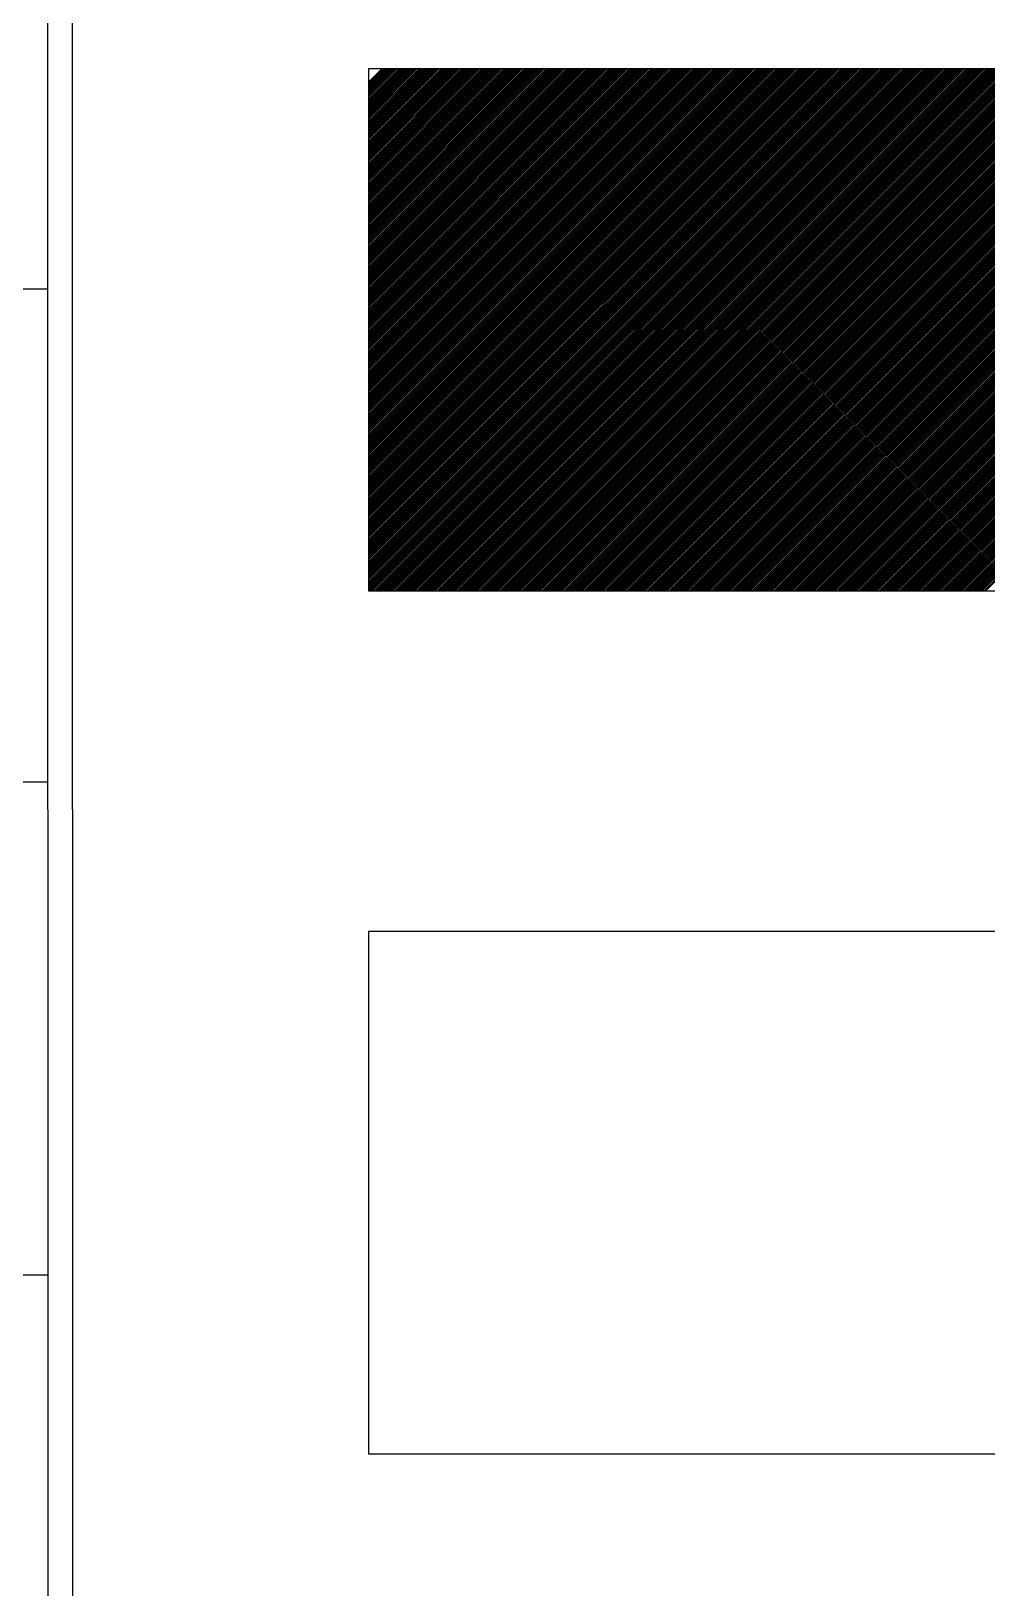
# Model space of a CAD drawing. Extents: x 0 to 119, y 0 to 84.
# Drawn here: x 109.847 to 110.645, y 56.584 to 57.884 of the extents above; entities that cross this region are included whole.
import ezdxf

# ---------------------------------------------------------------- set-up
doc = ezdxf.new("R2010")
doc.units = 0
doc.header["$MEASUREMENT"] = 0
for name, color, linetype in [('3', 7, 'CONTINUOUS'), ('40', 7, 'CONTINUOUS'), ('62', 7, 'CONTINUOUS')]:
    doc.layers.add(name, color=color, linetype=linetype)

msp = doc.modelspace()

# ---------------------------------------------------------------- linework, layer by layer
at = {"layer": '3', "color": 7, "linetype": 'Continuous'}
for p, q in [((109.862321, 51.130866), (109.861166, 58.554074)), ((109.882908, 51.130866), (109.881753, 58.554074)), ((110.12888, 57.417149), (110.564278, 57.852548)), ((110.12888, 57.418563), (110.562864, 57.852548)), ((110.12888, 57.419978), (110.56145, 57.852548)), ((110.12888, 57.421392), (110.560036, 57.852548)), ((110.12888, 57.422806), (110.558621, 57.852548)), ((110.12888, 57.42422), (110.557207, 57.852548)), ((110.12888, 57.425635), (110.555793, 57.852548)), ((110.12888, 57.427049), (110.554379, 57.852548)), ((110.12888, 57.428463), (110.552965, 57.852548)), ((110.12888, 57.429877), (110.55155, 57.852548)), ((110.12888, 57.431291), (110.550136, 57.852548)), ((110.12888, 57.432706), (110.548722, 57.852548)), ((110.12888, 57.43412), (110.547308, 57.852548)), ((110.12888, 57.435534), (110.545894, 57.852548)), ((110.12888, 57.436948), (110.544479, 57.852548)), ((110.12888, 57.438362), (110.543065, 57.852548)), ((110.12888, 57.439777), (110.541651, 57.852548)), ((110.12888, 57.441191), (110.540237, 57.852548)), ((110.12888, 57.442605), (110.538823, 57.852548)), ((110.12888, 57.444019), (110.537408, 57.852548)), ((110.12888, 57.445434), (110.535994, 57.852548)), ((110.12888, 57.446848), (110.53458, 57.852548)), ((110.12888, 57.448262), (110.533166, 57.852548)), ((110.12888, 57.449676), (110.531751, 57.852548)), ((110.12888, 57.45109), (110.530337, 57.852548)), ((110.12888, 57.452505), (110.528923, 57.852548)), ((110.12888, 57.453919), (110.527509, 57.852548)), ((110.12888, 57.455333), (110.526095, 57.852548)), ((110.12888, 57.456747), (110.52468, 57.852548)), ((110.12888, 57.458161), (110.523266, 57.852548)), ((110.12888, 57.459576), (110.521852, 57.852548)), ((110.12888, 57.46099), (110.520438, 57.852548)), ((110.12888, 57.462404), (110.519024, 57.852548)), ((110.12888, 57.463818), (110.517609, 57.852548)), ((110.12888, 57.465233), (110.516195, 57.852548)), ((110.12888, 57.466647), (110.514781, 57.852548)), ((110.12888, 57.468061), (110.513367, 57.852548)), ((110.12888, 57.469475), (110.511952, 57.852548)), ((110.12888, 57.470889), (110.510538, 57.852548)), ((110.12888, 57.472304), (110.509124, 57.852548)), ((110.12888, 57.473718), (110.50771, 57.852548)), ((110.12888, 57.475132), (110.506296, 57.852548)), ((110.12888, 57.476546), (110.504881, 57.852548)), ((110.12888, 57.47796), (110.503467, 57.852548)), ((110.12888, 57.479375), (110.502053, 57.852548)), ((110.12888, 57.480789), (110.500639, 57.852548)), ((110.12888, 57.482203), (110.499225, 57.852548)), ((110.12888, 57.483617), (110.49781, 57.852548)), ((110.12888, 57.485032), (110.496396, 57.852548)), ((110.12888, 57.486446), (110.494982, 57.852548)), ((110.12888, 57.48786), (110.493568, 57.852548)), ((110.12888, 57.489274), (110.492153, 57.852548)), ((110.12888, 57.490688), (110.490739, 57.852548)), ((110.12888, 57.492103), (110.489325, 57.852548)), ((110.12888, 57.493517), (110.487911, 57.852548)), ((110.12888, 57.494931), (110.486497, 57.852548)), ((110.12888, 57.496345), (110.485082, 57.852548)), ((110.12888, 57.497759), (110.483668, 57.852548)), ((110.12888, 57.499174), (110.482254, 57.852548)), ((110.12888, 57.500588), (110.48084, 57.852548)), ((110.12888, 57.502002), (110.479426, 57.852548)), ((110.12888, 57.503416), (110.478011, 57.852548)), ((110.12888, 57.50483), (110.476597, 57.852548)), ((110.12888, 57.506245), (110.475183, 57.852548)), ((110.12888, 57.507659), (110.473769, 57.852548)), ((110.12888, 57.509073), (110.472354, 57.852548)), ((110.12888, 57.510487), (110.47094, 57.852548)), ((110.12888, 57.511902), (110.469526, 57.852548)), ((110.12888, 57.513316), (110.468112, 57.852548)), ((110.12888, 57.51473), (110.466698, 57.852548)), ((110.12888, 57.516144), (110.465283, 57.852548)), ((110.12888, 57.517558), (110.463869, 57.852548)), ((110.12888, 57.518973), (110.462455, 57.852548)), ((110.12888, 57.520387), (110.461041, 57.852548)), ((110.12888, 57.521801), (110.459627, 57.852548)), ((110.12888, 57.523215), (110.458212, 57.852548)), ((110.12888, 57.524629), (110.456798, 57.852548)), ((110.12888, 57.526044), (110.455384, 57.852548)), ((110.12888, 57.527458), (110.45397, 57.852548)), ((110.12888, 57.528872), (110.452555, 57.852548)), ((110.12888, 57.530286), (110.451141, 57.852548)), ((110.12888, 57.531701), (110.449727, 57.852548)), ((110.12888, 57.533115), (110.448313, 57.852548)), ((110.12888, 57.534529), (110.446899, 57.852548)), ((110.12888, 57.535943), (110.445484, 57.852548)), ((110.12888, 57.537357), (110.44407, 57.852548)), ((110.12888, 57.538772), (110.442656, 57.852548)), ((110.12888, 57.540186), (110.441242, 57.852548)), ((110.12888, 57.5416), (110.439828, 57.852548)), ((110.12888, 57.543014), (110.438413, 57.852548)), ((110.12888, 57.544428), (110.436999, 57.852548)), ((110.12888, 57.545843), (110.435585, 57.852548)), ((110.12888, 57.547257), (110.434171, 57.852548)), ((110.12888, 57.548671), (110.432756, 57.852548)), ((110.12888, 57.550085), (110.431342, 57.852548)), ((110.12888, 57.5515), (110.429928, 57.852548)), ((110.12888, 57.552914), (110.428514, 57.852548)), ((110.12888, 57.554328), (110.4271, 57.852548)), ((110.12888, 57.555742), (110.425685, 57.852548)), ((110.12888, 57.557156), (110.424271, 57.852548)), ((110.12888, 57.558571), (110.422857, 57.852548)), ((110.12888, 57.559985), (110.421443, 57.852548)), ((110.12888, 57.561399), (110.420029, 57.852548)), ((110.12888, 57.562813), (110.418614, 57.852548)), ((110.12888, 57.564227), (110.4172, 57.852548)), ((110.12888, 57.565642), (110.415786, 57.852548)), ((110.12888, 57.567056), (110.414372, 57.852548)), ((110.12888, 57.56847), (110.412958, 57.852548)), ((110.12888, 57.569884), (110.411543, 57.852548)), ((110.12888, 57.571299), (110.410129, 57.852548)), ((110.12888, 57.572713), (110.408715, 57.852548)), ((110.12888, 57.574127), (110.407301, 57.852548)), ((110.12888, 57.575541), (110.405886, 57.852548)), ((110.12888, 57.576955), (110.404472, 57.852548)), ((110.12888, 57.57837), (110.403058, 57.852548)), ((110.12888, 57.579784), (110.401644, 57.852548)), ((110.12888, 57.581198), (110.40023, 57.852548)), ((110.12888, 57.582612), (110.398815, 57.852548)), ((110.12888, 57.584026), (110.397401, 57.852548)), ((110.12888, 57.585441), (110.395987, 57.852548)), ((110.12888, 57.586855), (110.394573, 57.852548)), ((110.12888, 57.588269), (110.393159, 57.852548)), ((110.12888, 57.589683), (110.391744, 57.852548)), ((110.12888, 57.591098), (110.39033, 57.852548)), ((110.12888, 57.592512), (110.388916, 57.852548)), ((110.12888, 57.593926), (110.387502, 57.852548)), ((110.12888, 57.59534), (110.386087, 57.852548)), ((110.12888, 57.596754), (110.384673, 57.852548)), ((110.12888, 57.598169), (110.383259, 57.852548)), ((110.12888, 57.599583), (110.381845, 57.852548)), ((110.12888, 57.600997), (110.380431, 57.852548)), ((110.12888, 57.602411), (110.379016, 57.852548)), ((110.12888, 57.603825), (110.377602, 57.852548)), ((110.12888, 57.60524), (110.376188, 57.852548)), ((110.12888, 57.606654), (110.374774, 57.852548)), ((110.12888, 57.608068), (110.37336, 57.852548)), ((110.12888, 57.609482), (110.371945, 57.852548)), ((110.12888, 57.610897), (110.370531, 57.852548)), ((110.12888, 57.612311), (110.369117, 57.852548)), ((110.12888, 57.613725), (110.367703, 57.852548)), ((110.12888, 57.615139), (110.366288, 57.852548)), ((110.12888, 57.616553), (110.364874, 57.852548)), ((110.12888, 57.617968), (110.36346, 57.852548)), ((110.12888, 57.619382), (110.362046, 57.852548)), ((110.12888, 57.620796), (110.360632, 57.852548)), ((110.12888, 57.62221), (110.359217, 57.852548)), ((110.12888, 57.623624), (110.357803, 57.852548)), ((110.12888, 57.625039), (110.356389, 57.852548)), ((110.12888, 57.626453), (110.354975, 57.852548)), ((110.12888, 57.627867), (110.353561, 57.852548)), ((110.12888, 57.629281), (110.352146, 57.852548)), ((110.12888, 57.630696), (110.350732, 57.852548)), ((110.12888, 57.63211), (110.349318, 57.852548)), ((110.12888, 57.633524), (110.347904, 57.852548)), ((110.12888, 57.634938), (110.346489, 57.852548)), ((110.12888, 57.636352), (110.345075, 57.852548)), ((110.12888, 57.637767), (110.343661, 57.852548)), ((110.12888, 57.639181), (110.342247, 57.852548)), ((110.12888, 57.640595), (110.340833, 57.852548)), ((110.12888, 57.642009), (110.339418, 57.852548)), ((110.12888, 57.643423), (110.338004, 57.852548)), ((110.12888, 57.644838), (110.33659, 57.852548)), ((110.12888, 57.646252), (110.335176, 57.852548)), ((110.12888, 57.647666), (110.333762, 57.852548)), ((110.12888, 57.64908), (110.332347, 57.852548)), ((110.12888, 57.650494), (110.330933, 57.852548)), ((110.12888, 57.651909), (110.329519, 57.852548)), ((110.12888, 57.653323), (110.328105, 57.852548)), ((110.12888, 57.654737), (110.32669, 57.852548)), ((110.12888, 57.656151), (110.325276, 57.852548)), ((110.12888, 57.657566), (110.323862, 57.852548)), ((110.12888, 57.65898), (110.322448, 57.852548)), ((110.12888, 57.660394), (110.321034, 57.852548)), ((110.12888, 57.661808), (110.319619, 57.852548)), ((110.12888, 57.663222), (110.318205, 57.852548)), ((110.12888, 57.664637), (110.316791, 57.852548)), ((110.12888, 57.666051), (110.315377, 57.852548)), ((110.12888, 57.667465), (110.313963, 57.852548)), ((110.12888, 57.668879), (110.312548, 57.852548)), ((110.12888, 57.670293), (110.311134, 57.852548)), ((110.12888, 57.671708), (110.30972, 57.852548)), ((110.12888, 57.673122), (110.308306, 57.852548)), ((110.12888, 57.674536), (110.306891, 57.852548)), ((110.12888, 57.67595), (110.305477, 57.852548)), ((110.12888, 57.677365), (110.304063, 57.852548)), ((110.12888, 57.678779), (110.302649, 57.852548)), ((110.12888, 57.680193), (110.301235, 57.852548)), ((110.12888, 57.681607), (110.29982, 57.852548)), ((110.12888, 57.683021), (110.298406, 57.852548)), ((110.12888, 57.684436), (110.296992, 57.852548)), ((110.12888, 57.68585), (110.295578, 57.852548)), ((110.12888, 57.687264), (110.294164, 57.852548)), ((110.12888, 57.688678), (110.292749, 57.852548)), ((110.12888, 57.690092), (110.291335, 57.852548)), ((110.12888, 57.691507), (110.289921, 57.852548)), ((110.12888, 57.692921), (110.288507, 57.852548)), ((110.12888, 57.694335), (110.287092, 57.852548)), ((110.12888, 57.695749), (110.285678, 57.852548)), ((110.12888, 57.697164), (110.284264, 57.852548)), ((110.12888, 57.698578), (110.28285, 57.852548)), ((110.12888, 57.699992), (110.281436, 57.852548)), ((110.12888, 57.701406), (110.280021, 57.852548)), ((110.12888, 57.70282), (110.278607, 57.852548)), ((110.12888, 57.704235), (110.277193, 57.852548)), ((110.12888, 57.705649), (110.275779, 57.852548)), ((110.12888, 57.707063), (110.274365, 57.852548)), ((110.12888, 57.708477), (110.27295, 57.852548)), ((110.12888, 57.709891), (110.271536, 57.852548)), ((110.12888, 57.711306), (110.270122, 57.852548)), ((110.12888, 57.71272), (110.268708, 57.852548)), ((110.12888, 57.714134), (110.267294, 57.852548)), ((110.12888, 57.715548), (110.265879, 57.852548)), ((110.12888, 57.716963), (110.264465, 57.852548)), ((110.12888, 57.718377), (110.263051, 57.852548)), ((110.12888, 57.719791), (110.261637, 57.852548)), ((110.12888, 57.721205), (110.260222, 57.852548)), ((110.12888, 57.722619), (110.258808, 57.852548)), ((110.12888, 57.724034), (110.257394, 57.852548)), ((110.12888, 57.725448), (110.25598, 57.852548)), ((110.12888, 57.726862), (110.254566, 57.852548)), ((110.12888, 57.728276), (110.253151, 57.852548)), ((110.12888, 57.72969), (110.251737, 57.852548)), ((110.12888, 57.731105), (110.250323, 57.852548)), ((110.12888, 57.732519), (110.248909, 57.852548)), ((110.12888, 57.733933), (110.247495, 57.852548)), ((110.12888, 57.735347), (110.24608, 57.852548)), ((110.12888, 57.736762), (110.244666, 57.852548)), ((110.12888, 57.738176), (110.243252, 57.852548)), ((110.12888, 57.73959), (110.241838, 57.852548)), ((110.12888, 57.741004), (110.240423, 57.852548)), ((110.12888, 57.742418), (110.239009, 57.852548)), ((110.12888, 57.743833), (110.237595, 57.852548)), ((110.12888, 57.745247), (110.236181, 57.852548)), ((110.12888, 57.746661), (110.234767, 57.852548)), ((110.12888, 57.748075), (110.233352, 57.852548)), ((110.12888, 57.749489), (110.231938, 57.852548)), ((110.12888, 57.750904), (110.230524, 57.852548)), ((110.12888, 57.752318), (110.22911, 57.852548)), ((110.12888, 57.753732), (110.227696, 57.852548)), ((110.12888, 57.755146), (110.226281, 57.852548)), ((110.12888, 57.756561), (110.224867, 57.852548)), ((110.12888, 57.757975), (110.223453, 57.852548)), ((110.12888, 57.759389), (110.222039, 57.852548)), ((110.12888, 57.760803), (110.220624, 57.852548)), ((110.12888, 57.762217), (110.21921, 57.852548)), ((110.12888, 57.763632), (110.217796, 57.852548)), ((110.12888, 57.765046), (110.216382, 57.852548)), ((110.12888, 57.76646), (110.214968, 57.852548)), ((110.12888, 57.767874), (110.213553, 57.852548)), ((110.12888, 57.769288), (110.212139, 57.852548)), ((110.12888, 57.770703), (110.210725, 57.852548)), ((110.12888, 57.772117), (110.209311, 57.852548)), ((110.12888, 57.773531), (110.207897, 57.852548)), ((110.12888, 57.774945), (110.206482, 57.852548)), ((110.12888, 57.77636), (110.205068, 57.852548)), ((110.12888, 57.777774), (110.203654, 57.852548)), ((110.12888, 57.779188), (110.20224, 57.852548)), ((110.12888, 57.780602), (110.200825, 57.852548)), ((110.12888, 57.782016), (110.199411, 57.852548)), ((110.12888, 57.783431), (110.197997, 57.852548)), ((110.12888, 57.784845), (110.196583, 57.852548)), ((110.12888, 57.786259), (110.195169, 57.852548)), ((110.12888, 57.787673), (110.193754, 57.852548)), ((110.12888, 57.789087), (110.19234, 57.852548)), ((110.12888, 57.790502), (110.190926, 57.852548)), ((110.12888, 57.791916), (110.189512, 57.852548)), ((110.12888, 57.79333), (110.188098, 57.852548)), ((110.12888, 57.794744), (110.186683, 57.852548)), ((110.12888, 57.796158), (110.185269, 57.852548)), ((110.12888, 57.797573), (110.183855, 57.852548)), ((110.12888, 57.798987), (110.182441, 57.852548)), ((110.12888, 57.800401), (110.181026, 57.852548)), ((110.12888, 57.801815), (110.179612, 57.852548)), ((110.12888, 57.80323), (110.178198, 57.852548)), ((110.12888, 57.804644), (110.176784, 57.852548)), ((110.12888, 57.806058), (110.17537, 57.852548)), ((110.12888, 57.807472), (110.173955, 57.852548)), ((110.12888, 57.808886), (110.172541, 57.852548)), ((110.12888, 57.810301), (110.171127, 57.852548)), ((110.12888, 57.811715), (110.169713, 57.852548)), ((110.12888, 57.813129), (110.168299, 57.852548)), ((110.12888, 57.814543), (110.166884, 57.852548)), ((110.12888, 57.815957), (110.16547, 57.852548)), ((110.12888, 57.817372), (110.164056, 57.852548)), ((110.12888, 57.818786), (110.162642, 57.852548)), ((110.12888, 57.8202), (110.161227, 57.852548)), ((110.12888, 57.821614), (110.159813, 57.852548)), ((110.12888, 57.823029), (110.158399, 57.852548)), ((110.12888, 57.824443), (110.156985, 57.852548)), ((110.12888, 57.825857), (110.155571, 57.852548)), ((110.12888, 57.827271), (110.154156, 57.852548)), ((110.12888, 57.828685), (110.152742, 57.852548)), ((110.12888, 57.8301), (110.151328, 57.852548)), ((110.12888, 57.831514), (110.149914, 57.852548)), ((110.12888, 57.832928), (110.1485, 57.852548)), ((110.12888, 57.834342), (110.147085, 57.852548)), ((110.12888, 57.835756), (110.145671, 57.852548)), ((110.12888, 57.837171), (110.144257, 57.852548)), ((110.12888, 57.838585), (110.142843, 57.852548)), ((110.12888, 57.839999), (110.141428, 57.852548)), ((110.12888, 57.841413), (110.140014, 57.852548)), ((110.129591, 57.416446), (110.565693, 57.852548)), ((110.131005, 57.416446), (110.567107, 57.852548)), ((110.132419, 57.416446), (110.568521, 57.852548)), ((110.133833, 57.416446), (110.569935, 57.852548)), ((110.135247, 57.416446), (110.571349, 57.852548)), ((110.136662, 57.416446), (110.572764, 57.852548)), ((110.138076, 57.416446), (110.574178, 57.852548)), ((110.13949, 57.416446), (110.575592, 57.852548)), ((110.140904, 57.416446), (110.577006, 57.852548)), ((110.142318, 57.416446), (110.57842, 57.852548)), ((110.143733, 57.416446), (110.579835, 57.852548)), ((110.145147, 57.416446), (110.581249, 57.852548)), ((110.146561, 57.416446), (110.582663, 57.852548)), ((110.147975, 57.416446), (110.584077, 57.852548)), ((110.14939, 57.416446), (110.585492, 57.852548)), ((110.150804, 57.416446), (110.586906, 57.852548)), ((110.152218, 57.416446), (110.58832, 57.852548)), ((110.153632, 57.416446), (110.589734, 57.852548)), ((110.155046, 57.416446), (110.591148, 57.852548)), ((110.156461, 57.416446), (110.592563, 57.852548)), ((110.157875, 57.416446), (110.593977, 57.852548)), ((110.159289, 57.416446), (110.595391, 57.852548)), ((110.160703, 57.416446), (110.596805, 57.852548)), ((110.162117, 57.416446), (110.598219, 57.852548)), ((110.163532, 57.416446), (110.599634, 57.852548)), ((110.164946, 57.416446), (110.601048, 57.852548)), ((110.16636, 57.416446), (110.602462, 57.852548)), ((110.167774, 57.416446), (110.603876, 57.852548)), ((110.169189, 57.416446), (110.605291, 57.852548)), ((110.170603, 57.416446), (110.606705, 57.852548)), ((110.172017, 57.416446), (110.608119, 57.852548)), ((110.173431, 57.416446), (110.609533, 57.852548)), ((110.174845, 57.416446), (110.610947, 57.852548)), ((110.17626, 57.416446), (110.612362, 57.852548)), ((110.177674, 57.416446), (110.613776, 57.852548)), ((110.179088, 57.416446), (110.61519, 57.852548)), ((110.180502, 57.416446), (110.616604, 57.852548)), ((110.181916, 57.416446), (110.618018, 57.852548)), ((110.183331, 57.416446), (110.619433, 57.852548)), ((110.184745, 57.416446), (110.620847, 57.852548)), ((110.186159, 57.416446), (110.622261, 57.852548)), ((110.187573, 57.416446), (110.623675, 57.852548)), ((110.188988, 57.416446), (110.62509, 57.852548)), ((110.190402, 57.416446), (110.626504, 57.852548)), ((110.191816, 57.416446), (110.627918, 57.852548)), ((110.19323, 57.416446), (110.629332, 57.852548)), ((110.194644, 57.416446), (110.630746, 57.852548)), ((110.196059, 57.416446), (110.632161, 57.852548)), ((110.197473, 57.416446), (110.633575, 57.852548)), ((110.198887, 57.416446), (110.634989, 57.852548)), ((110.200301, 57.416446), (110.636403, 57.852548)), ((110.201715, 57.416446), (110.637817, 57.852548)), ((110.20313, 57.416446), (110.639232, 57.852548)), ((110.204544, 57.416446), (110.640646, 57.852548)), ((110.205958, 57.416446), (110.64206, 57.852548)), ((110.207372, 57.416446), (110.643474, 57.852548)), ((110.208787, 57.416446), (110.644889, 57.852548)), ((110.210201, 57.416446), (110.646303, 57.852548)), ((110.211615, 57.416446), (110.647717, 57.852548)), ((110.213029, 57.416446), (110.649131, 57.852548)), ((110.214443, 57.416446), (110.650545, 57.852548)), ((110.215858, 57.416446), (110.65196, 57.852548)), ((110.217272, 57.416446), (110.653374, 57.852548)), ((110.218686, 57.416446), (110.654788, 57.852548)), ((110.2201, 57.416446), (110.656202, 57.852548)), ((110.221514, 57.416446), (110.657616, 57.852548)), ((110.222929, 57.416446), (110.659031, 57.852548)), ((110.224343, 57.416446), (110.660445, 57.852548)), ((110.225757, 57.416446), (110.661859, 57.852548)), ((110.227171, 57.416446), (110.663273, 57.852548)), ((110.228586, 57.416446), (110.664688, 57.852548)), ((110.23, 57.416446), (110.666102, 57.852548)), ((110.231414, 57.416446), (110.667516, 57.852548)), ((110.232828, 57.416446), (110.66893, 57.852548)), ((110.234242, 57.416446), (110.670344, 57.852548)), ((110.235657, 57.416446), (110.671759, 57.852548)), ((110.237071, 57.416446), (110.673173, 57.852548)), ((110.238485, 57.416446), (110.674587, 57.852548)), ((110.239899, 57.416446), (110.676001, 57.852548)), ((110.241313, 57.416446), (110.677415, 57.852548)), ((110.242728, 57.416446), (110.67883, 57.852548)), ((110.244142, 57.416446), (110.680244, 57.852548)), ((110.245556, 57.416446), (110.681658, 57.852548)), ((110.24697, 57.416446), (110.683072, 57.852548)), ((110.248385, 57.416446), (110.684487, 57.852548)), ((110.249799, 57.416446), (110.685901, 57.852548)), ((110.251213, 57.416446), (110.687315, 57.852548)), ((110.252627, 57.416446), (110.688729, 57.852548)), ((110.254041, 57.416446), (110.690143, 57.852548)), ((110.255456, 57.416446), (110.691558, 57.852548)), ((110.25687, 57.416446), (110.692972, 57.852548)), ((110.258284, 57.416446), (110.694386, 57.852548)), ((110.259698, 57.416446), (110.6958, 57.852548)), ((110.261112, 57.416446), (110.697214, 57.852548)), ((110.262527, 57.416446), (110.698629, 57.852548)), ((110.263941, 57.416446), (110.700043, 57.852548)), ((110.265355, 57.416446), (110.701457, 57.852548)), ((110.266769, 57.416446), (110.702871, 57.852548)), ((110.268183, 57.416446), (110.704285, 57.852548)), ((110.269598, 57.416446), (110.7057, 57.852548)), ((110.271012, 57.416446), (110.707114, 57.852548)), ((110.272426, 57.416446), (110.708528, 57.852548)), ((110.27384, 57.416446), (110.709942, 57.852548)), ((110.275255, 57.416446), (110.711357, 57.852548)), ((110.276669, 57.416446), (110.712771, 57.852548)), ((110.278083, 57.416446), (110.714185, 57.852548)), ((110.279497, 57.416446), (110.715599, 57.852548)), ((110.280911, 57.416446), (110.717013, 57.852548)), ((110.282326, 57.416446), (110.718428, 57.852548)), ((110.28374, 57.416446), (110.719842, 57.852548)), ((110.285154, 57.416446), (110.721256, 57.852548)), ((110.286568, 57.416446), (110.72267, 57.852548)), ((110.287982, 57.416446), (110.724084, 57.852548)), ((110.289397, 57.416446), (110.725499, 57.852548)), ((110.290811, 57.416446), (110.726913, 57.852548)), ((110.292225, 57.416446), (110.728327, 57.852548)), ((110.293639, 57.416446), (110.729741, 57.852548)), ((110.295054, 57.416446), (110.731156, 57.852548)), ((110.296468, 57.416446), (110.73257, 57.852548)), ((110.297882, 57.416446), (110.733984, 57.852548)), ((110.299296, 57.416446), (110.735398, 57.852548)), ((110.30071, 57.416446), (110.736812, 57.852548)), ((110.302125, 57.416446), (110.738227, 57.852548)), ((110.303539, 57.416446), (110.739641, 57.852548)), ((110.304953, 57.416446), (110.741055, 57.852548)), ((110.306367, 57.416446), (110.742469, 57.852548)), ((110.307781, 57.416446), (110.743883, 57.852548)), ((110.309196, 57.416446), (110.745298, 57.852548)), ((110.31061, 57.416446), (110.746712, 57.852548)), ((110.312024, 57.416446), (110.748126, 57.852548)), ((110.313438, 57.416446), (110.74954, 57.852548)), ((110.314853, 57.416446), (110.750955, 57.852548)), ((110.316267, 57.416446), (110.752369, 57.852548)), ((110.317681, 57.416446), (110.753783, 57.852548)), ((110.319095, 57.416446), (110.755197, 57.852548)), ((110.320509, 57.416446), (110.756611, 57.852548)), ((110.321924, 57.416446), (110.758026, 57.852548)), ((110.323338, 57.416446), (110.75944, 57.852548)), ((110.324752, 57.416446), (110.760854, 57.852548)), ((110.326166, 57.416446), (110.762268, 57.852548)), ((110.32758, 57.416446), (110.763682, 57.852548)), ((110.328995, 57.416446), (110.765097, 57.852548)), ((110.330409, 57.416446), (110.766511, 57.852548)), ((110.331823, 57.416446), (110.767925, 57.852548)), ((110.333237, 57.416446), (110.769339, 57.852548)), ((110.334652, 57.416446), (110.770754, 57.852548)), ((110.336066, 57.416446), (110.772168, 57.852548)), ((110.33748, 57.416446), (110.773582, 57.852548)), ((110.338894, 57.416446), (110.774996, 57.852548)), ((110.340308, 57.416446), (110.77641, 57.852548)), ((110.341723, 57.416446), (110.777825, 57.852548)), ((110.343137, 57.416446), (110.779239, 57.852548)), ((110.344551, 57.416446), (110.780653, 57.852548)), ((110.345965, 57.416446), (110.782067, 57.852548)), ((110.347379, 57.416446), (110.783481, 57.852548)), ((110.348794, 57.416446), (110.784896, 57.852548)), ((110.350208, 57.416446), (110.78631, 57.852548)), ((110.351622, 57.416446), (110.787724, 57.852548)), ((110.353036, 57.416446), (110.789138, 57.852548)), ((110.354451, 57.416446), (110.790553, 57.852548)), ((110.355865, 57.416446), (110.791967, 57.852548)), ((110.357279, 57.416446), (110.793381, 57.852548)), ((110.358693, 57.416446), (110.794795, 57.852548)), ((110.360107, 57.416446), (110.796209, 57.852548)), ((110.361522, 57.416446), (110.797624, 57.852548)), ((110.362936, 57.416446), (110.799038, 57.852548)), ((110.36435, 57.416446), (110.800452, 57.852548)), ((110.365764, 57.416446), (110.801866, 57.852548)), ((110.367178, 57.416446), (110.80328, 57.852548)), ((110.368593, 57.416446), (110.804695, 57.852548)), ((110.370007, 57.416446), (110.806109, 57.852548)), ((110.371421, 57.416446), (110.807523, 57.852548)), ((110.372835, 57.416446), (110.808937, 57.852548)), ((110.37425, 57.416446), (110.810352, 57.852548)), ((110.375664, 57.416446), (110.811766, 57.852548)), ((110.377078, 57.416446), (110.81318, 57.852548)), ((110.378492, 57.416446), (110.814594, 57.852548)), ((110.379906, 57.416446), (110.816008, 57.852548)), ((110.381321, 57.416446), (110.817423, 57.852548)), ((110.382735, 57.416446), (110.818837, 57.852548)), ((110.384149, 57.416446), (110.820251, 57.852548)), ((110.385563, 57.416446), (110.821665, 57.852548)), ((110.386977, 57.416446), (110.823079, 57.852548)), ((110.388392, 57.416446), (110.824494, 57.852548)), ((110.389806, 57.416446), (110.825908, 57.852548)), ((110.39122, 57.416446), (110.827322, 57.852548)), ((110.392634, 57.416446), (110.828736, 57.852548)), ((110.394049, 57.416446), (110.830151, 57.852548)), ((110.395463, 57.416446), (110.831565, 57.852548)), ((110.396877, 57.416446), (110.832979, 57.852548)), ((110.398291, 57.416446), (110.834393, 57.852548)), ((110.399705, 57.416446), (110.835807, 57.852548)), ((110.40112, 57.416446), (110.837222, 57.852548)), ((110.402534, 57.416446), (110.838636, 57.852548)), ((110.403948, 57.416446), (110.84005, 57.852548)), ((110.405362, 57.416446), (110.841464, 57.852548)), ((110.406776, 57.416446), (110.842878, 57.852548)), ((110.408191, 57.416446), (110.844293, 57.852548)), ((110.409605, 57.416446), (110.845707, 57.852548)), ((110.411019, 57.416446), (110.847121, 57.852548)), ((110.412433, 57.416446), (110.848535, 57.852548)), ((110.413847, 57.416446), (110.849949, 57.852548)), ((110.415262, 57.416446), (110.851364, 57.852548)), ((110.416676, 57.416446), (110.852778, 57.852548)), ((110.41809, 57.416446), (110.854192, 57.852548)), ((110.419504, 57.416446), (110.855606, 57.852548)), ((110.420919, 57.416446), (110.857021, 57.852548)), ((110.422333, 57.416446), (110.858435, 57.852548)), ((110.423747, 57.416446), (110.859849, 57.852548)), ((110.425161, 57.416446), (110.861263, 57.852548)), ((110.426575, 57.416446), (110.862677, 57.852548)), ((110.42799, 57.416446), (110.864092, 57.852548)), ((110.429404, 57.416446), (110.865506, 57.852548)), ((110.430818, 57.416446), (110.86692, 57.852548)), ((110.432232, 57.416446), (110.868334, 57.852548)), ((110.433646, 57.416446), (110.869748, 57.852548)), ((110.435061, 57.416446), (110.871163, 57.852548)), ((110.436475, 57.416446), (110.872577, 57.852548)), ((110.437889, 57.416446), (110.873991, 57.852548)), ((110.439303, 57.416446), (110.875405, 57.852548)), ((110.440718, 57.416446), (110.87682, 57.852548)), ((110.442132, 57.416446), (110.878234, 57.852548)), ((110.443546, 57.416446), (110.879648, 57.852548)), ((110.44496, 57.416446), (110.881062, 57.852548)), ((110.446374, 57.416446), (110.882476, 57.852548)), ((110.447789, 57.416446), (110.883891, 57.852548)), ((110.449203, 57.416446), (110.885305, 57.852548)), ((110.450617, 57.416446), (110.886719, 57.852548)), ((110.452031, 57.416446), (110.888133, 57.852548)), ((110.453445, 57.416446), (110.889547, 57.852548)), ((110.45486, 57.416446), (110.890962, 57.852548)), ((110.456274, 57.416446), (110.892376, 57.852548)), ((110.457688, 57.416446), (110.89379, 57.852548)), ((110.459102, 57.416446), (110.895204, 57.852548)), ((110.460517, 57.416446), (110.896619, 57.852548)), ((110.461931, 57.416446), (110.898033, 57.852548)), ((110.463345, 57.416446), (110.899447, 57.852548)), ((110.464759, 57.416446), (110.900861, 57.852548)), ((110.466173, 57.416446), (110.902275, 57.852548)), ((110.467588, 57.416446), (110.90369, 57.852548)), ((110.469002, 57.416446), (110.905104, 57.852548)), ((110.470416, 57.416446), (110.906518, 57.852548)), ((110.47183, 57.416446), (110.907932, 57.852548)), ((110.473244, 57.416446), (110.909346, 57.852548)), ((110.474659, 57.416446), (110.910761, 57.852548)), ((110.476073, 57.416446), (110.912175, 57.852548)), ((110.477487, 57.416446), (110.913589, 57.852548)), ((110.478901, 57.416446), (110.915003, 57.852548)), ((110.480316, 57.416446), (110.916418, 57.852548)), ((110.48173, 57.416446), (110.917832, 57.852548)), ((110.483144, 57.416446), (110.919246, 57.852548)), ((110.484558, 57.416446), (110.92066, 57.852548)), ((110.485972, 57.416446), (110.922074, 57.852548)), ((110.487387, 57.416446), (110.923489, 57.852548)), ((110.488801, 57.416446), (110.924903, 57.852548)), ((110.490215, 57.416446), (110.926317, 57.852548)), ((110.491629, 57.416446), (110.927731, 57.852548)), ((110.493043, 57.416446), (110.929145, 57.852548)), ((110.494458, 57.416446), (110.93056, 57.852548)), ((110.495872, 57.416446), (110.931974, 57.852548)), ((110.497286, 57.416446), (110.933388, 57.852548)), ((110.4987, 57.416446), (110.934802, 57.852548)), ((110.500115, 57.416446), (110.936217, 57.852548)), ((110.501529, 57.416446), (110.937631, 57.852548)), ((110.502943, 57.416446), (110.939045, 57.852548)), ((110.504357, 57.416446), (110.940459, 57.852548)), ((110.505771, 57.416446), (110.941873, 57.852548)), ((110.507186, 57.416446), (110.943288, 57.852548)), ((110.5086, 57.416446), (110.944702, 57.852548)), ((110.510014, 57.416446), (110.946116, 57.852548)), ((110.511428, 57.416446), (110.94753, 57.852548)), ((110.512842, 57.416446), (110.948944, 57.852548)), ((110.514257, 57.416446), (110.950359, 57.852548)), ((110.515671, 57.416446), (110.951773, 57.852548)), ((110.517085, 57.416446), (110.953187, 57.852548)), ((110.518499, 57.416446), (110.954601, 57.852548)), ((110.519914, 57.416446), (110.956016, 57.852548)), ((110.521328, 57.416446), (110.95743, 57.852548)), ((110.522742, 57.416446), (110.958844, 57.852548)), ((110.524156, 57.416446), (110.960258, 57.852548)), ((110.52557, 57.416446), (110.961672, 57.852548)), ((110.526985, 57.416446), (110.963087, 57.852548)), ((110.528399, 57.416446), (110.964501, 57.852548)), ((110.529813, 57.416446), (110.965915, 57.852548)), ((110.531227, 57.416446), (110.967329, 57.852548)), ((110.532641, 57.416446), (110.968743, 57.852548)), ((110.534056, 57.416446), (110.970158, 57.852548)), ((110.53547, 57.416446), (110.971572, 57.852548)), ((110.536884, 57.416446), (110.972986, 57.852548)), ((110.538298, 57.416446), (110.9744, 57.852548)), ((110.539712, 57.416446), (110.975814, 57.852548)), ((110.541127, 57.416446), (110.977229, 57.852548)), ((110.542541, 57.416446), (110.978643, 57.852548)), ((110.543955, 57.416446), (110.980057, 57.852548)), ((110.545369, 57.416446), (110.981471, 57.852548)), ((110.546784, 57.416446), (110.982886, 57.852548)), ((110.548198, 57.416446), (110.9843, 57.852548)), ((110.549612, 57.416446), (110.985714, 57.852548)), ((110.551026, 57.416446), (110.987128, 57.852548)), ((110.55244, 57.416446), (110.988542, 57.852548)), ((110.553855, 57.416446), (110.989957, 57.852548)), ((110.555269, 57.416446), (110.991371, 57.852548)), ((110.556683, 57.416446), (110.992785, 57.852548)), ((110.558097, 57.416446), (110.994199, 57.852548)), ((110.559511, 57.416446), (110.995613, 57.852548)), ((110.560926, 57.416446), (110.997028, 57.852548)), ((110.56234, 57.416446), (110.998442, 57.852548)), ((110.563754, 57.416446), (110.999856, 57.852548)), ((110.565168, 57.416446), (111.00127, 57.852548)), ((110.566583, 57.416446), (111.002685, 57.852548)), ((110.567997, 57.416446), (111.004099, 57.852548)), ((110.569411, 57.416446), (111.005513, 57.852548)), ((110.570825, 57.416446), (111.006927, 57.852548)), ((110.572239, 57.416446), (111.008341, 57.852548)), ((110.573654, 57.416446), (111.009756, 57.852548)), ((110.575068, 57.416446), (111.01117, 57.852548)), ((110.576482, 57.416446), (111.012584, 57.852548)), ((110.577896, 57.416446), (111.013998, 57.852548)), ((110.57931, 57.416446), (111.015412, 57.852548)), ((110.580725, 57.416446), (111.016827, 57.852548)), ((110.582139, 57.416446), (111.018241, 57.852548)), ((110.583553, 57.416446), (111.019655, 57.852548)), ((110.584967, 57.416446), (111.021069, 57.852548)), ((110.586382, 57.416446), (111.022484, 57.852548)), ((110.587796, 57.416446), (111.023898, 57.852548)), ((110.58921, 57.416446), (111.025312, 57.852548)), ((110.590624, 57.416446), (111.026726, 57.852548)), ((110.592038, 57.416446), (111.02814, 57.852548)), ((110.593453, 57.416446), (111.029555, 57.852548)), ((110.594867, 57.416446), (111.030969, 57.852548)), ((110.596281, 57.416446), (111.032383, 57.852548)), ((110.597695, 57.416446), (111.033797, 57.852548)), ((110.599109, 57.416446), (111.035211, 57.852548)), ((110.600524, 57.416446), (111.036626, 57.852548)), ((110.601938, 57.416446), (111.03804, 57.852548)), ((110.603352, 57.416446), (111.039454, 57.852548)), ((110.604766, 57.416446), (111.040868, 57.852548)), ((110.606181, 57.416446), (111.042283, 57.852548)), ((110.607595, 57.416446), (111.043697, 57.852548)), ((110.609009, 57.416446), (111.045111, 57.852548)), ((110.610423, 57.416446), (111.046525, 57.852548)), ((110.611837, 57.416446), (111.047939, 57.852548)), ((110.613252, 57.416446), (111.049354, 57.852548)), ((110.614666, 57.416446), (111.050768, 57.852548)), ((110.61608, 57.416446), (111.052182, 57.852548)), ((110.617494, 57.416446), (111.053596, 57.852548)), ((110.618908, 57.416446), (111.05501, 57.852548)), ((110.620323, 57.416446), (111.056425, 57.852548)), ((110.621737, 57.416446), (111.057839, 57.852548)), ((110.623151, 57.416446), (111.059253, 57.852548)), ((110.624565, 57.416446), (111.060667, 57.852548)), ((110.62598, 57.416446), (111.062082, 57.852548)), ((110.627394, 57.416446), (111.063496, 57.852548)), ((110.628808, 57.416446), (111.06491, 57.852548)), ((110.630222, 57.416446), (111.066324, 57.852548)), ((110.631636, 57.416446), (111.067738, 57.852548)), ((110.633051, 57.416446), (111.069153, 57.852548)), ((110.634465, 57.416446), (111.070567, 57.852548)), ((110.635879, 57.416446), (111.071981, 57.852548)), ((110.637293, 57.416446), (111.073395, 57.852548)), ((110.638707, 57.416446), (111.074809, 57.852548)), ((110.640122, 57.416446), (111.076224, 57.852548)), ((110.641536, 57.416446), (111.077638, 57.852548)), ((110.64295, 57.416446), (111.079052, 57.852548)), ((110.644364, 57.416446), (111.080466, 57.852548)), ((100.4206, 57.668838), (109.861166, 57.668838))]:
    msp.add_line(p, q, dxfattribs=at)
at = {"layer": '40', "linetype": 'Continuous'}
for p, q in [((100.4206, 57.2571), (109.861166, 57.2571)), ((100.4206, 56.845362), (109.861166, 56.845362))]:
    msp.add_line(p, q, dxfattribs=at)
at = {"layer": '62', "linetype": 'Continuous'}
for p, q in [((111.443621, 57.852548), (110.12888, 57.852548)), ((110.12888, 57.852548), (110.12888, 57.416446)), ((110.12888, 57.416446), (111.443621, 57.416446))]:
    msp.add_line(p, q, dxfattribs=at)
msp.add_lwpolyline([(110.12888, 56.695905), (111.443621, 56.695905), (111.443621, 57.132007), (110.12888, 57.132007), (110.12888, 56.695905)], dxfattribs=at)

doc.saveas('drawing.dxf')
